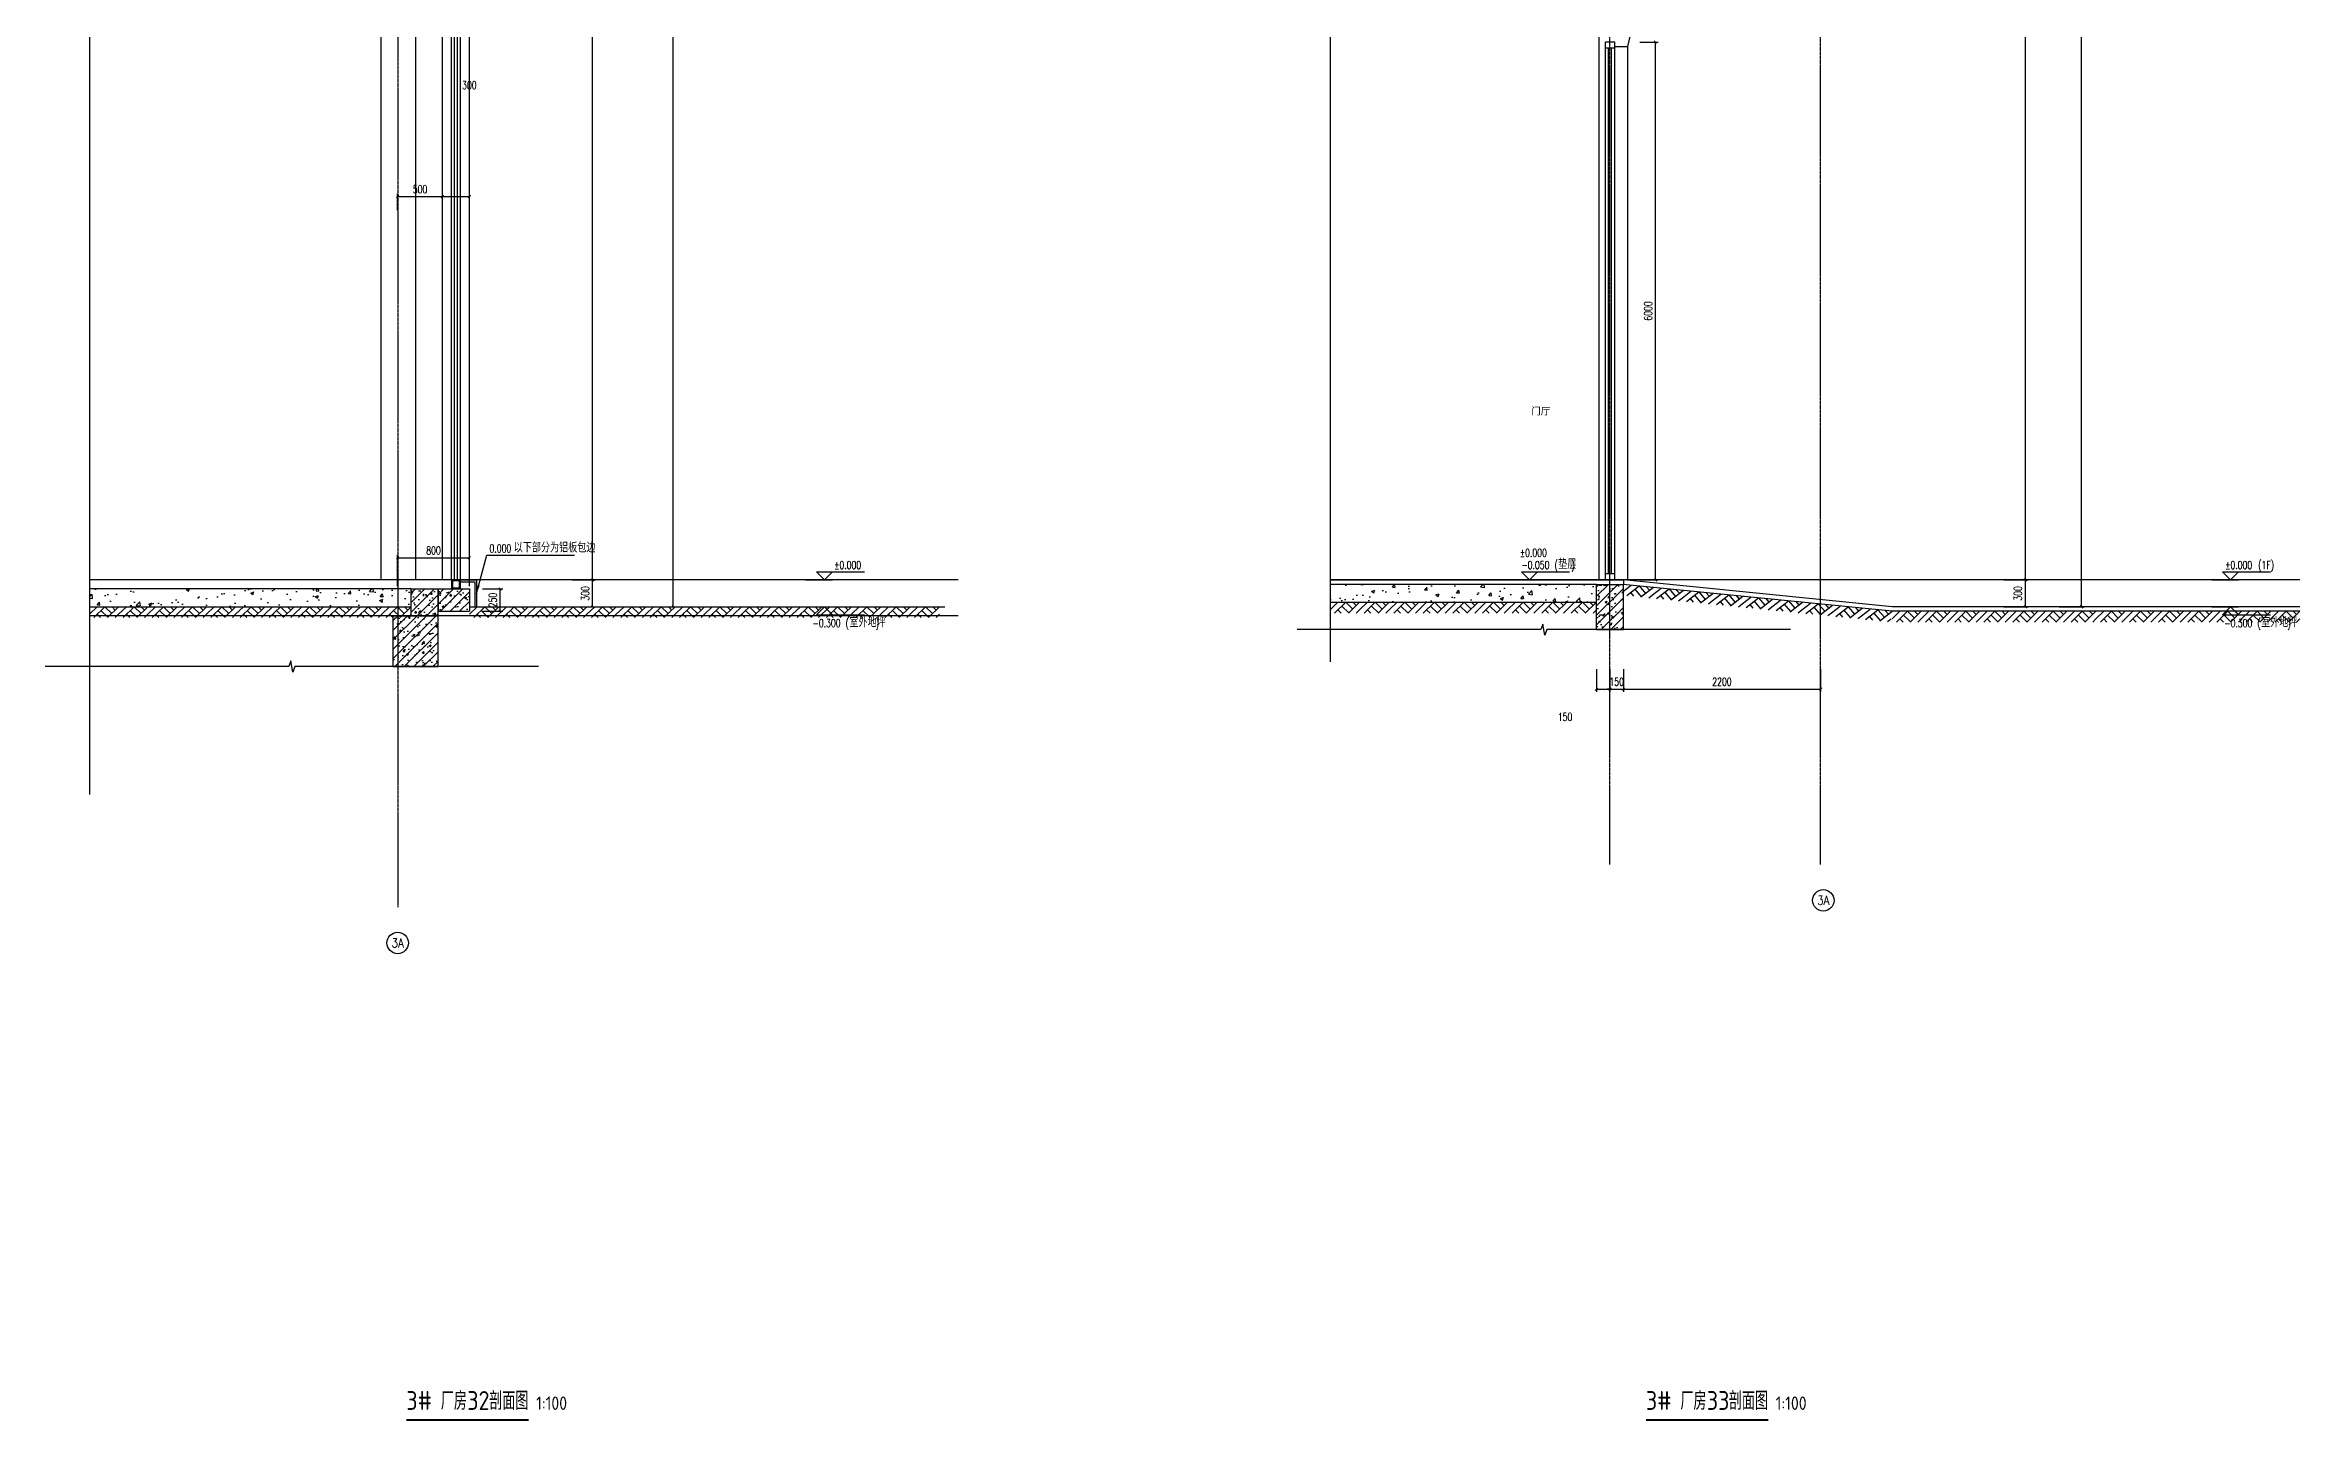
# Model space of a CAD drawing. Extents: x -1899985 to 1774885, y 556286 to 2175695.
# Drawn here: x -541818 to -516665, y 558877 to 574222 of the extents above; entities that cross this region are included whole.
import ezdxf
from ezdxf.enums import TextEntityAlignment as Align

# ---------------------------------------------------------------- set-up
doc = ezdxf.new("R2010")
doc.units = 0
doc.header["$LTSCALE"] = 10
doc.header["$MEASUREMENT"] = 0
doc.linetypes.add('20剖面图$0$__DASH', pattern=[0.35, 0.25, -0.1])
doc.linetypes.add('20剖面图$0$DOTE', pattern=[2.42, 2, -0.2, 0.02, -0.2])
doc.layers.get('Defpoints').update_dxf_attribs({"color": 210})
for name, color, linetype in [('20剖面图$0$20立剖面图及门窗表$0$A-WINDOW', 140, 'Continuous'), ('20剖面图$0$A-AXIS-D', 1, 'Continuous'), ('20剖面图$0$A-AXIS-DOTE', 14, '20剖面图$0$DOTE'), ('20剖面图$0$A-AXIS-DP', 126, 'Continuous'), ('20剖面图$0$A-CURTAIN', 134, 'Continuous'), ('20剖面图$0$A-HATCH-1', 252, 'Continuous'), ('20剖面图$0$A-HATCH-2', 251, 'Continuous'), ('20剖面图$0$A-LIN-V', 9, 'Continuous'), ('20剖面图$0$A-SFCE', 30, 'Continuous'), ('20剖面图$0$A-WINDOW', 140, 'Continuous'), ('20剖面图$0$AS-COLN', 6, 'Continuous'), ('20剖面图$0$AS-WALL', 40, 'Continuous'), ('20剖面图$0$DIM_ELEV', 3, 'Continuous'), ('20剖面图$0$DIM_LEAD', 3, 'Continuous'), ('20剖面图$0$DIM_SYMB', 3, 'Continuous'), ('20剖面图$0$PUB_HATCH', 8, 'Continuous'), ('20剖面图$0$PUB_TEXT', 7, 'Continuous'), ('A-LIN-V', 9, 'Continuous'), ('PUB_TEXT', 7, 'Continuous')]:
    doc.layers.add(name, color=color, linetype=linetype)
doc.styles.add('20剖面图$0$_TCH_AXIS', font='COMPLEX', dxfattribs={"bigfont": 'GBCBIG'})
doc.styles.add('20剖面图$0$_TCH_DIM', font='SIMPLEX', dxfattribs={"bigfont": 'GBCBIG'})
doc.styles.add('20剖面图$0$_TCH_DIM_T3', font='SIMPLEX', dxfattribs={"width": 0.705882, "bigfont": 'GBCBIG'})
doc.styles.add('20剖面图$0$Standard', font='gbenor.shx', dxfattribs={"bigfont": 'gbcbig.shx'})
doc.styles.add('20剖面图$0$图框', font='')
doc.styles.get('20剖面图$0$图框').set_extended_font_data('SimSun')
doc.dimstyles.new('20剖面图$0$_TCH_ARCH&&30', dxfattribs={"dimtxt": 89.25, "dimasz": 30, "dimexe": 30, "dimexo": 30, "dimgap": 37.875, "dimtad": 1, "dimdec": 0, "dimzin": 0, "dimdsep": 46, "dimtxsty": '20剖面图$0$_TCH_DIM_T3', "dimblk": '20剖面图$0$_ArchTick', "dimcen": 0.09, "dimclrt": 7, "dimazin": 2, "dimtfac": 1, "dimtdec": 0, "dimtix": 1, "dimtmove": 2, "dimatfit": 3, "dimfxl": 1, "dimtolj": 1, "dimtzin": 0, "dimarcsym": 0})
pattern_1 = [(45, (0, 0), (-53.0330086, 53.0330086), []), (50, (0, 0), (215.178055, -18.82564), [22.5, -247.5]), (355, (0, 0), (-41.6254, 225.65764), [18, -198]), (100.4514, (17.93, -1.57), (173.552815, 206.83186), [19.12206, -210.342634]), (46.1842, (0, 60), (320.172315, -49.6557), [33.75, -371.25]), (96.6356, (26.68, 55.86), (280.39881, 292.23536), [28.68309, -315.5139]), (351.1842, (0, 60), (280.39858, 292.23558), [27, -297]), (21, (30, 45), (179.072116, -120.785667), [22.5, -247.5]), (326, (30, 45), (72.9946, 217.545014), [18, -198]), (71.4514, (44.92, 34.93), (252.06679, 96.75915), [19.12206, -210.342634]), (37.5, (0, 0), (3.6479566, 99.868156), [0, -195.6, 0, -201, 0, -198.75]), (7.5, (0, 0), (78.920861, 118.323514), [0, -114.6, 0, -191.1, 0, -75.75]), (327.5, (-66.9, 0), (160.146731, -6.7664615), [0, -75, 0, -234, 0, -310.5]), (317.5, (-96.9, 0), (174.95585, 30.031495), [0, -97.5, 0, -155.4, 0, -220.5])]

# ---------------------------------------------------------------- blocks, each defined once
blk = doc.blocks.new('20剖面图$0$$LinePat$素土夯实')
at = {"color": 0}
for p, q in [((0, -210), (210, 0)), ((120, -300), (420, 0)), ((420, 0), (608, -188)), ((495, -300), (795, 0)), ((615, 0), (705, -90)), ((210, -210), (300, -300)), ((315, -105), (502, -293)), ((705, -300), (795, -210))]:
    blk.add_line(p, q, dxfattribs=at)
blk = doc.blocks.new('20剖面图$0$_ArchTick')
at = {"color": 0, "linetype": 'ByBlock', "const_width": 0.4}
blk.add_lwpolyline([(-0.5, -0.5), (0.5, 0.5)], dxfattribs=at)
blk = doc.blocks.new('*D388')
at = {"layer": '20剖面图$0$A-AXIS-D', "color": 0, "lineweight": -2, "transparency": 16777216}
for p, q in [((-535939, 568257), (-535680, 568257)), ((-535710, 567957), (-535710, 568257)), ((-535939, 567957), (-535680, 567957))]:
    blk.add_line(p, q, dxfattribs=at)
at = {"layer": 'Defpoints', "color": 0, "transparency": 16777216}
for p in [(-535969, 568257), (-535710, 568257), (-535969, 567957)]:
    blk.add_point(p, dxfattribs=at)
at = {"layer": '20剖面图$0$A-AXIS-D', "color": 0, "lineweight": -2, "transparency": 16777216, "xscale": 30, "yscale": 30, "zscale": 30}
for p, rotation in [((-535710, 568257), 90), ((-535710, 567957), 270)]:
    blk.add_blockref('20剖面图$0$_ArchTick', p, dxfattribs=dict(at, rotation=rotation))
at = {"layer": '20剖面图$0$A-AXIS-D', "color": 7, "transparency": 16777216, "insert": (-535793, 568107), "char_height": 89.2, "attachment_point": 5, "rotation": 90, "style": '20剖面图$0$_TCH_DIM_T3'}
blk.add_mtext('\\A1;300', dxfattribs=at)
blk = doc.blocks.new('*D389')
at = {"layer": '20剖面图$0$A-AXIS-D', "color": 0, "lineweight": -2, "transparency": 16777216}
for p, q in [((-535939, 584057), (-535680, 584057)), ((-535710, 568257), (-535710, 584057)), ((-535939, 568257), (-535680, 568257))]:
    blk.add_line(p, q, dxfattribs=at)
at = {"layer": 'Defpoints', "color": 0, "transparency": 16777216}
for p in [(-535969, 584057), (-535710, 584057), (-535969, 568257)]:
    blk.add_point(p, dxfattribs=at)
at = {"layer": '20剖面图$0$A-AXIS-D', "color": 0, "lineweight": -2, "transparency": 16777216, "xscale": 30, "yscale": 30, "zscale": 30}
for p, rotation in [((-535710, 584057), 90), ((-535710, 568257), 270)]:
    blk.add_blockref('20剖面图$0$_ArchTick', p, dxfattribs=dict(at, rotation=rotation))
at = {"layer": '20剖面图$0$A-AXIS-D', "color": 7, "transparency": 16777216, "insert": (-535793, 576157), "char_height": 89.2, "attachment_point": 5, "rotation": 90, "style": '20剖面图$0$_TCH_DIM_T3'}
blk.add_mtext('\\A1;15800', dxfattribs=at)
blk = doc.blocks.new('*D393')
at = {"layer": '20剖面图$0$A-AXIS-D', "color": 0, "lineweight": -2, "transparency": 16777216}
for p, q in [((-535038, 586757), (-534780, 586757)), ((-534810, 567957), (-534810, 586757)), ((-535038, 567957), (-534780, 567957))]:
    blk.add_line(p, q, dxfattribs=at)
at = {"layer": 'Defpoints', "color": 0, "transparency": 16777216}
for p in [(-535068, 586757), (-534810, 586757), (-535068, 567957)]:
    blk.add_point(p, dxfattribs=at)
at = {"layer": '20剖面图$0$A-AXIS-D', "color": 0, "lineweight": -2, "transparency": 16777216, "xscale": 30, "yscale": 30, "zscale": 30}
for p, rotation in [((-534810, 586757), 90), ((-534810, 567957), 270)]:
    blk.add_blockref('20剖面图$0$_ArchTick', p, dxfattribs=dict(at, rotation=rotation))
at = {"layer": '20剖面图$0$A-AXIS-D', "color": 7, "transparency": 16777216, "insert": (-534892, 577357), "char_height": 89.2, "attachment_point": 5, "rotation": 90, "style": '20剖面图$0$_TCH_DIM_T3'}
blk.add_mtext('\\A1;18800', dxfattribs=at)
blk = doc.blocks.new('*D396')
at = {"layer": '20剖面图$0$A-AXIS-DP', "color": 0, "lineweight": -2, "transparency": 16777216}
for p, q in [((-537885, 572376), (-537885, 572563)), ((-537885, 572533), (-537385, 572533)), ((-537385, 572376), (-537385, 572563))]:
    blk.add_line(p, q, dxfattribs=at)
at = {"layer": 'Defpoints', "color": 0, "transparency": 16777216}
for p in [(-537385, 572533), (-537885, 572346), (-537385, 572346)]:
    blk.add_point(p, dxfattribs=at)
at = {"layer": '20剖面图$0$A-AXIS-DP', "color": 0, "lineweight": -2, "transparency": 16777216, "xscale": 30, "yscale": 30, "zscale": 30, "rotation": 180}
blk.add_blockref('20剖面图$0$_ArchTick', (-537885, 572533), dxfattribs=at)
at = {"layer": '20剖面图$0$A-AXIS-DP', "color": 0, "lineweight": -2, "transparency": 16777216, "xscale": 30, "yscale": 30, "zscale": 30}
blk.add_blockref('20剖面图$0$_ArchTick', (-537385, 572533), dxfattribs=at)
at = {"layer": '20剖面图$0$A-AXIS-DP', "color": 7, "transparency": 16777216, "insert": (-537635, 572615), "char_height": 89.2, "attachment_point": 5, "style": '20剖面图$0$_TCH_DIM_T3'}
blk.add_mtext('\\A1;500', dxfattribs=at)
blk = doc.blocks.new('*D397')
at = {"layer": '20剖面图$0$A-AXIS-DP', "color": 0, "lineweight": -2, "transparency": 16777216}
for p, q in [((-537385, 572376), (-537385, 572563)), ((-537385, 572533), (-537085, 572533)), ((-537085, 572376), (-537085, 572563))]:
    blk.add_line(p, q, dxfattribs=at)
at = {"layer": 'Defpoints', "color": 0, "transparency": 16777216}
for p in [(-537085, 572533), (-537385, 572346), (-537085, 572346)]:
    blk.add_point(p, dxfattribs=at)
at = {"layer": '20剖面图$0$A-AXIS-DP', "color": 0, "lineweight": -2, "transparency": 16777216, "xscale": 30, "yscale": 30, "zscale": 30, "rotation": 180}
blk.add_blockref('20剖面图$0$_ArchTick', (-537385, 572533), dxfattribs=at)
at = {"layer": '20剖面图$0$A-AXIS-DP', "color": 0, "lineweight": -2, "transparency": 16777216, "xscale": 30, "yscale": 30, "zscale": 30}
blk.add_blockref('20剖面图$0$_ArchTick', (-537085, 572533), dxfattribs=at)
at = {"layer": '20剖面图$0$A-AXIS-DP', "color": 7, "transparency": 16777216, "insert": (-537085, 573775), "char_height": 89.2, "attachment_point": 5, "style": '20剖面图$0$_TCH_DIM_T3'}
blk.add_mtext('\\A1;300', dxfattribs=at)
blk = doc.blocks.new('*D440')
at = {"layer": '20剖面图$0$A-AXIS-D', "color": 0, "lineweight": -2, "transparency": 16777216}
for p, q in [((-519967, 568257), (-519697, 568257)), ((-519727, 567957), (-519727, 568257)), ((-519967, 567957), (-519697, 567957))]:
    blk.add_line(p, q, dxfattribs=at)
at = {"layer": 'Defpoints', "color": 0, "transparency": 16777216}
for p in [(-519997, 568257), (-519727, 568257), (-519997, 567957)]:
    blk.add_point(p, dxfattribs=at)
at = {"layer": '20剖面图$0$A-AXIS-D', "color": 0, "lineweight": -2, "transparency": 16777216, "xscale": 30, "yscale": 30, "zscale": 30}
for p, rotation in [((-519727, 568257), 90), ((-519727, 567957), 270)]:
    blk.add_blockref('20剖面图$0$_ArchTick', p, dxfattribs=dict(at, rotation=rotation))
at = {"layer": '20剖面图$0$A-AXIS-D', "color": 7, "transparency": 16777216, "insert": (-519810, 568107), "char_height": 89.2, "attachment_point": 5, "rotation": 90, "style": '20剖面图$0$_TCH_DIM_T3'}
blk.add_mtext('\\A1;300', dxfattribs=at)
blk = doc.blocks.new('*D441')
at = {"layer": '20剖面图$0$A-AXIS-D', "color": 0, "lineweight": -2, "transparency": 16777216}
for p, q in [((-519967, 584057), (-519697, 584057)), ((-519727, 568257), (-519727, 584057)), ((-519967, 568257), (-519697, 568257))]:
    blk.add_line(p, q, dxfattribs=at)
at = {"layer": 'Defpoints', "color": 0, "transparency": 16777216}
for p in [(-519997, 584057), (-519727, 584057), (-519997, 568257)]:
    blk.add_point(p, dxfattribs=at)
at = {"layer": '20剖面图$0$A-AXIS-D', "color": 0, "lineweight": -2, "transparency": 16777216, "xscale": 30, "yscale": 30, "zscale": 30}
for p, rotation in [((-519727, 584057), 90), ((-519727, 568257), 270)]:
    blk.add_blockref('20剖面图$0$_ArchTick', p, dxfattribs=dict(at, rotation=rotation))
at = {"layer": '20剖面图$0$A-AXIS-D', "color": 7, "transparency": 16777216, "insert": (-519810, 576157), "char_height": 89.2, "attachment_point": 5, "rotation": 90, "style": '20剖面图$0$_TCH_DIM_T3'}
blk.add_mtext('\\A1;15800', dxfattribs=at)
blk = doc.blocks.new('*D443')
at = {"layer": '20剖面图$0$A-AXIS-D', "color": 0, "lineweight": -2, "transparency": 16777216}
for p, q in [((-519349, 586657), (-519071, 586657)), ((-519101, 567957), (-519101, 586657)), ((-519349, 567957), (-519071, 567957))]:
    blk.add_line(p, q, dxfattribs=at)
at = {"layer": 'Defpoints', "color": 0, "transparency": 16777216}
for p in [(-519379, 586657), (-519101, 586657), (-519379, 567957)]:
    blk.add_point(p, dxfattribs=at)
at = {"layer": '20剖面图$0$A-AXIS-D', "color": 0, "lineweight": -2, "transparency": 16777216, "xscale": 30, "yscale": 30, "zscale": 30}
for p, rotation in [((-519101, 586657), 90), ((-519101, 567957), 270)]:
    blk.add_blockref('20剖面图$0$_ArchTick', p, dxfattribs=dict(at, rotation=rotation))
at = {"layer": '20剖面图$0$A-AXIS-D', "color": 7, "transparency": 16777216, "insert": (-519183, 577307), "char_height": 89.2, "attachment_point": 5, "rotation": 90, "style": '20剖面图$0$_TCH_DIM_T3'}
blk.add_mtext('\\A1;18700', dxfattribs=at)
blk = doc.blocks.new('*D444')
at = {"layer": '20剖面图$0$A-AXIS-DP', "color": 0, "lineweight": -2, "transparency": 16777216}
for p, q in [((-524027, 574257), (-523823, 574257)), ((-523853, 568257), (-523853, 574257)), ((-524027, 568257), (-523823, 568257))]:
    blk.add_line(p, q, dxfattribs=at)
at = {"layer": 'Defpoints', "color": 0, "transparency": 16777216}
for p in [(-524057, 574257), (-523853, 574257), (-524057, 568257)]:
    blk.add_point(p, dxfattribs=at)
at = {"layer": '20剖面图$0$A-AXIS-DP', "color": 0, "lineweight": -2, "transparency": 16777216, "xscale": 30, "yscale": 30, "zscale": 30}
for p, rotation in [((-523853, 574257), 90), ((-523853, 568257), 270)]:
    blk.add_blockref('20剖面图$0$_ArchTick', p, dxfattribs=dict(at, rotation=rotation))
at = {"layer": '20剖面图$0$A-AXIS-DP', "color": 7, "transparency": 16777216, "insert": (-523936, 571257), "char_height": 89.2, "attachment_point": 5, "rotation": 90, "style": '20剖面图$0$_TCH_DIM_T3'}
blk.add_mtext('\\A1;6000', dxfattribs=at)
blk = doc.blocks.new('*D448')
at = {"layer": '20剖面图$0$A-AXIS-DP', "color": 0, "lineweight": -2, "transparency": 16777216}
for p, q in [((-524212, 567260), (-524212, 567009)), ((-522012, 567260), (-522012, 567009)), ((-524212, 567039), (-522012, 567039))]:
    blk.add_line(p, q, dxfattribs=at)
at = {"layer": 'Defpoints', "color": 0, "transparency": 16777216}
for p in [(-524212, 567290), (-522012, 567290), (-522012, 567039)]:
    blk.add_point(p, dxfattribs=at)
at = {"layer": '20剖面图$0$A-AXIS-DP', "color": 0, "lineweight": -2, "transparency": 16777216, "xscale": 30, "yscale": 30, "zscale": 30, "rotation": 180}
blk.add_blockref('20剖面图$0$_ArchTick', (-524212, 567039), dxfattribs=at)
at = {"layer": '20剖面图$0$A-AXIS-DP', "color": 0, "lineweight": -2, "transparency": 16777216, "xscale": 30, "yscale": 30, "zscale": 30}
blk.add_blockref('20剖面图$0$_ArchTick', (-522012, 567039), dxfattribs=at)
at = {"layer": '20剖面图$0$A-AXIS-DP', "color": 7, "transparency": 16777216, "insert": (-523112, 567122), "char_height": 89.2, "attachment_point": 5, "style": '20剖面图$0$_TCH_DIM_T3'}
blk.add_mtext('\\A1;2200', dxfattribs=at)
blk = doc.blocks.new('*D449')
at = {"layer": '20剖面图$0$A-AXIS-DP', "color": 0, "lineweight": -2, "transparency": 16777216}
for p, q in [((-524362, 567260), (-524362, 567009)), ((-524212, 567260), (-524212, 567009)), ((-524362, 567039), (-524392, 567039)), ((-524362, 567039), (-524212, 567039)), ((-524212, 567039), (-524182, 567039))]:
    blk.add_line(p, q, dxfattribs=at)
at = {"layer": 'Defpoints', "color": 0, "transparency": 16777216}
for p in [(-524362, 567290), (-524212, 567290), (-524212, 567039)]:
    blk.add_point(p, dxfattribs=at)
at = {"layer": '20剖面图$0$A-AXIS-DP', "color": 0, "lineweight": -2, "transparency": 16777216, "xscale": 30, "yscale": 30, "zscale": 30}
blk.add_blockref('20剖面图$0$_ArchTick', (-524362, 567039), dxfattribs=at)
at = {"layer": '20剖面图$0$A-AXIS-DP', "color": 0, "lineweight": -2, "transparency": 16777216, "xscale": 30, "yscale": 30, "zscale": 30, "rotation": 180}
blk.add_blockref('20剖面图$0$_ArchTick', (-524212, 567039), dxfattribs=at)
at = {"layer": '20剖面图$0$A-AXIS-DP', "color": 7, "transparency": 16777216, "insert": (-524287, 567122), "char_height": 89.2, "attachment_point": 5, "style": '20剖面图$0$_TCH_DIM_T3'}
blk.add_mtext('\\A1;150', dxfattribs=at)
blk = doc.blocks.new('*D450')
at = {"layer": '20剖面图$0$A-AXIS-DP', "color": 0, "lineweight": -2, "transparency": 16777216}
for p, q in [((-524512, 567260), (-524512, 567009)), ((-524362, 567260), (-524362, 567009)), ((-524512, 567039), (-524362, 567039))]:
    blk.add_line(p, q, dxfattribs=at)
at = {"layer": 'Defpoints', "color": 0, "transparency": 16777216}
for p in [(-524512, 567290), (-524362, 567290), (-524362, 567039)]:
    blk.add_point(p, dxfattribs=at)
at = {"layer": '20剖面图$0$A-AXIS-DP', "color": 0, "lineweight": -2, "transparency": 16777216, "xscale": 30, "yscale": 30, "zscale": 30, "rotation": 180}
blk.add_blockref('20剖面图$0$_ArchTick', (-524512, 567039), dxfattribs=at)
at = {"layer": '20剖面图$0$A-AXIS-DP', "color": 0, "lineweight": -2, "transparency": 16777216, "xscale": 30, "yscale": 30, "zscale": 30}
blk.add_blockref('20剖面图$0$_ArchTick', (-524362, 567039), dxfattribs=at)
at = {"layer": '20剖面图$0$A-AXIS-DP', "color": 7, "transparency": 16777216, "insert": (-524862, 566729), "char_height": 89.2, "attachment_point": 5, "style": '20剖面图$0$_TCH_DIM_T3'}
blk.add_mtext('\\A1;150', dxfattribs=at)
blk = doc.blocks.new('*D491')
at = {"layer": '20剖面图$0$A-AXIS-DP', "color": 0, "lineweight": -2, "transparency": 16777216}
for p, q in [((-536939, 568157), (-536712, 568157)), ((-536742, 567907), (-536742, 568157)), ((-536939, 567907), (-536712, 567907))]:
    blk.add_line(p, q, dxfattribs=at)
at = {"layer": 'Defpoints', "color": 0, "transparency": 16777216}
for p in [(-536969, 568157), (-536742, 568157), (-536969, 567907)]:
    blk.add_point(p, dxfattribs=at)
at = {"layer": '20剖面图$0$A-AXIS-DP', "color": 0, "lineweight": -2, "transparency": 16777216, "xscale": 30, "yscale": 30, "zscale": 30}
for p, rotation in [((-536742, 568157), 90), ((-536742, 567907), 270)]:
    blk.add_blockref('20剖面图$0$_ArchTick', p, dxfattribs=dict(at, rotation=rotation))
at = {"layer": '20剖面图$0$A-AXIS-DP', "color": 7, "transparency": 16777216, "insert": (-536824, 568032), "char_height": 89.2, "attachment_point": 5, "rotation": 90, "style": '20剖面图$0$_TCH_DIM_T3'}
blk.add_mtext('\\A1;250', dxfattribs=at)
blk = doc.blocks.new('*D492')
at = {"layer": '20剖面图$0$A-AXIS-DP', "color": 0, "lineweight": -2, "transparency": 16777216}
for p, q in [((-537885, 568187), (-537885, 568534)), ((-537885, 568504), (-537085, 568504)), ((-537085, 568187), (-537085, 568534))]:
    blk.add_line(p, q, dxfattribs=at)
at = {"layer": 'Defpoints', "color": 0, "transparency": 16777216}
for p in [(-537085, 568504), (-537885, 568157), (-537085, 568157)]:
    blk.add_point(p, dxfattribs=at)
at = {"layer": '20剖面图$0$A-AXIS-DP', "color": 0, "lineweight": -2, "transparency": 16777216, "xscale": 30, "yscale": 30, "zscale": 30, "rotation": 180}
blk.add_blockref('20剖面图$0$_ArchTick', (-537885, 568504), dxfattribs=at)
at = {"layer": '20剖面图$0$A-AXIS-DP', "color": 0, "lineweight": -2, "transparency": 16777216, "xscale": 30, "yscale": 30, "zscale": 30}
blk.add_blockref('20剖面图$0$_ArchTick', (-537085, 568504), dxfattribs=at)
at = {"layer": '20剖面图$0$A-AXIS-DP', "color": 7, "transparency": 16777216, "insert": (-537485, 568586), "char_height": 89.2, "attachment_point": 5, "style": '20剖面图$0$_TCH_DIM_T3'}
blk.add_mtext('\\A1;800', dxfattribs=at)
blk = doc.blocks.new('20剖面图')
at = {"layer": '20剖面图$0$A-HATCH-1'}
h = blk.add_hatch(dxfattribs=at)
h.set_pattern_fill('混凝土', color=256, scale=50)
h.set_pattern_definition([(50, (0, 0), (358.63009, -31.37607), [37.5, -412.5]), (355, (0, 0), (-69.37567, 376.09607), [30, -330]), (100.4514, (29.9, -2.6), (289.25469, 344.71977), [31.8701, -350.57106]), (46.1842, (0, 100), (533.62052, -82.7595), [56.25, -618.75]), (96.6356, (44.47, 93.1), (467.33135, 487.05894), [47.80514, -525.8565]), (351.1842, (0, 100), (467.33097, 487.0593), [45, -495]), (21, (50, 75), (298.45353, -201.30945), [37.5, -412.5]), (326, (50, 75), (121.65767, 362.57502), [30, -330]), (71.4514, (74.87, 58.22), (420.11131, 161.26525), [31.8701, -350.57106]), (37.5, (0, 0), (6.079928, 166.446927), [0, -326, 0, -335, 0, -331.25]), (7.5, (0, 0), (131.53477, 197.205856), [0, -191, 0, -318.5, 0, -126.25]), (327.5, (-111.5, 0), (266.911218, -11.277436), [0, -125, 0, -390, 0, -517.5]), (317.5, (-161.5, 0), (291.593085, 50.05249), [0, -162.5, 0, -259, 0, -367.5])])
h.paths.add_polyline_path([(-541323.9, 568157.5), (-541323.9, 567957.5), (-537734.5, 567957.5), (-537734.5, 568157.5)])
h = blk.add_hatch(dxfattribs=at)
h.set_pattern_fill('混凝土', color=256, scale=50)
h.set_pattern_definition([(50, (41079.6, 1197.45), (358.63009, -31.37607), [37.5, -412.5]), (355, (41079.6, 1197.45), (-69.37567, 376.09607), [30, -330]), (100.4514, (41109.5, 1194.84), (289.25469, 344.71977), [31.8701, -350.57106]), (46.1842, (41079.6, 1297.45), (533.62052, -82.7595), [56.25, -618.75]), (96.6356, (41124.1, 1290.56), (467.33135, 487.05894), [47.80514, -525.8565]), (351.1842, (41079.6, 1297.45), (467.33097, 487.0593), [45, -495]), (21, (41129.6, 1272.45), (298.45353, -201.30945), [37.5, -412.5]), (326, (41129.6, 1272.45), (121.65767, 362.57502), [30, -330]), (71.4514, (41154.5, 1255.68), (420.11131, 161.26525), [31.8701, -350.57106]), (37.5, (41079.61, 1197.45), (6.079928, 166.446927), [0, -326, 0, -335, 0, -331.25]), (7.5, (41079.61, 1197.45), (131.53477, 197.205856), [0, -191, 0, -318.5, 0, -126.25]), (327.5, (40968.11, 1197.45), (266.911218, -11.277436), [0, -125, 0, -390, 0, -517.5]), (317.5, (40918.11, 1197.45), (291.593085, 50.05249), [0, -162.5, 0, -259, 0, -367.5])])
h.paths.add_polyline_path([(-527483.7, 568207.5), (-527483.7, 568007.5), (-524512.4, 568007.5), (-524512.4, 568207.5)])
at = {"layer": '20剖面图$0$PUB_HATCH'}
h = blk.add_hatch(dxfattribs=at)
h.set_pattern_fill('钢筋混凝土', color=256, scale=30, style=0)
h.set_pattern_definition(pattern_1)
h.paths.add_polyline_path([(-537434.5, 567857.5), (-537434.5, 568157.5), (-537734.5, 568157.5), (-537734.5, 567857.5)])
h = blk.add_hatch(dxfattribs=at)
h.set_pattern_fill('钢筋混凝土', color=256, scale=30, style=0)
h.set_pattern_definition(pattern_1)
h.paths.add_polyline_path([(-537434.5, 567907.5), (-537084.5, 567907.5), (-537084.5, 568157.5), (-537434.5, 568157.5)])
h = blk.add_hatch(dxfattribs=at)
h.set_pattern_fill('钢筋混凝土', color=256, scale=30, style=0)
h.set_pattern_definition(pattern_1)
h.paths.add_polyline_path([(-524211.6, 567702.5), (-524211.6, 568207.5), (-524511.6, 568207.5), (-524511.6, 567702.5)])
h = blk.add_hatch(dxfattribs=at)
h.set_pattern_fill('钢筋混凝土', color=256, scale=30, style=0)
h.set_pattern_definition(pattern_1)
h.paths.add_polyline_path([(-537434.5, 567290), (-537434.5, 567857.5), (-537934.5, 567857.5), (-537934.5, 567290)])
at = {"layer": '20剖面图$0$20立剖面图及门窗表$0$A-WINDOW'}
for p, q in [((-537284.5, 568257.5), (-537284.5, 586674.1)), ((-537251.5, 568257.5), (-537251.5, 586679.6)), ((-537217.5, 568257.5), (-537217.5, 586685.3)), ((-537184.5, 568257.5), (-537184.5, 586690.8))]:
    blk.add_line(p, q, dxfattribs=at)
for points in [[(-537284.5, 568157.5), (-537184.5, 568157.5), (-537184.5, 568257.5), (-537284.5, 568257.5)], [(-537274.5, 568167.5), (-537194.5, 568167.5), (-537194.5, 568247.5), (-537274.5, 568247.5)]]:
    blk.add_lwpolyline(points, close=True, dxfattribs=at)
at = {"layer": '20剖面图$0$A-AXIS-D'}
for centre in [(-521981.4, 564683.1), (-537884.5, 564208.3)]:
    blk.add_circle(centre, 120, dxfattribs=at)
at = {"layer": '20剖面图$0$A-AXIS-DOTE'}
for p, q in [((-537884.5, 590715.2), (-537884.5, 564608.3)), ((-524361.6, 565081.9), (-524361.6, 589146)), ((-522011.6, 565081.9), (-522011.6, 589146))]:
    blk.add_line(p, q, dxfattribs=at)
at = {"layer": '20剖面图$0$A-AXIS-DOTE', "linetype": '20剖面图$0$__DASH', "ltscale": 2}
for p, q in [((-531631.8, 568257.5), (-541323.9, 568257.5)), ((-537884.5, 568257.5), (-541323.9, 568257.5)), ((-516664.6, 568257.5), (-527483.7, 568257.5)), ((-531631.8, 567857.5), (-541323.9, 567857.5))]:
    blk.add_line(p, q, dxfattribs=at)
at = {"layer": '20剖面图$0$A-CURTAIN'}
for points in [[(-524311.6, 574207.5), (-524161.6, 574207.5), (-521211.6, 586707.5), (-521211.6, 586757.5), (-522191.6, 586757.5), (-522191.6, 586505.4)], [(-524261.6, 574207.5), (-524161.6, 574207.5)], [(-537184.5, 568237.5), (-537024.7, 568237.5), (-537024.7, 567957.5)]]:
    blk.add_lwpolyline(points, dxfattribs=at)
at = {"layer": '20剖面图$0$A-CURTAIN', "const_width": 15}
blk.add_lwpolyline([(-537184.5, 568257.5), (-537004.7, 568257.5), (-537004.7, 567957.5)], dxfattribs=at)
at = {"layer": '20剖面图$0$A-LIN-V'}
for p, q in [((-537084.5, 568257.5), (-537084.5, 586707.5)), ((-537384.5, 568257.5), (-537384.5, 584508)), ((-538074.5, 584057.5), (-538074.5, 568257.5)), ((-537684.5, 584057.5), (-537684.5, 568257.5)), ((-524486.6, 577357.5), (-524486.6, 568257.5)), ((-524161.6, 568257.5), (-524161.6, 574207.5))]:
    blk.add_line(p, q, dxfattribs=at)
at = {"layer": '20剖面图$0$A-SFCE'}
for p, q in [((-537084.5, 568257.5), (-541323.9, 568257.5)), ((-527483.7, 568257.5), (-524211.6, 568257.5)), ((-524211.6, 568257.5), (-524211.6, 568207.5)), ((-537084.5, 567957.5), (-531779.8, 567957.5))]:
    blk.add_line(p, q, dxfattribs=at)
at = {"layer": '20剖面图$0$A-WINDOW'}
for points in [[(-524311.6, 574257.5), (-524311.6, 574257.5), (-524311.6, 574187.5), (-524411.6, 574187.5), (-524411.6, 574257.5), (-524311.6, 574257.5)], [(-524346.6, 574187.5), (-524346.6, 568327.5)], [(-524311.6, 574187.5), (-524311.6, 568327.5)], [(-524311.5, 568327.5), (-524311.5, 568327.5), (-524311.5, 568257.5), (-524411.5, 568257.5), (-524411.5, 568327.5), (-524311.5, 568327.5)]]:
    blk.add_lwpolyline(points, dxfattribs=at)
at = {"layer": '20剖面图$0$A-WINDOW', "elevation": 0}
for points in [[(-524411.6, 568327.5), (-524411.6, 574187.5)], [(-524376.6, 568327.5), (-524376.6, 574187.5)]]:
    blk.add_lwpolyline(points, dxfattribs=at)
at = {"layer": '20剖面图$0$AS-COLN'}
for p, q in [((-537734.5, 568157.5), (-541323.9, 568157.5)), ((-537734.5, 567857.5), (-537734.5, 568157.5)), ((-537734.5, 568157.5), (-537434.5, 568157.5)), ((-537434.5, 568157.5), (-537084.5, 568157.5)), ((-537434.5, 568157.5), (-537434.5, 567907.5)), ((-537434.5, 567857.5), (-537434.5, 568157.5)), ((-537084.5, 568157.5), (-537084.5, 567907.5)), ((-524511.6, 567702.5), (-524511.6, 568207.5)), ((-524511.6, 568207.5), (-524211.6, 568207.5)), ((-524211.6, 567702.5), (-524211.6, 568207.5)), ((-541323.9, 567957.5), (-537734.5, 567957.5)), ((-537934.5, 567290), (-537934.5, 567857.5)), ((-537934.5, 567857.5), (-537434.5, 567857.5)), ((-537734.5, 567857.5), (-537434.5, 567857.5)), ((-537434.5, 567907.5), (-537084.5, 567907.5)), ((-537434.5, 567290), (-537434.5, 567857.5)), ((-524511.6, 567702.5), (-524211.6, 567702.5)), ((-537934.5, 567290), (-537434.5, 567290))]:
    blk.add_line(p, q, dxfattribs=at)
blk.add_lwpolyline([(-527483.7, 568007.5), (-524512.4, 568007.5), (-524512.4, 568207.5), (-527483.7, 568207.5)], dxfattribs=at)
at = {"layer": '20剖面图$0$AS-WALL'}
for points in [[(-516664.6, 567957.5), (-521211.6, 567957.5), (-524210.8, 568257.5)], [(-516664.6, 567907.5), (-521214.1, 567907.5), (-524215.8, 568207.7)]]:
    blk.add_lwpolyline(points, dxfattribs=at)
at = {"layer": '20剖面图$0$DIM_ELEV'}
for p, q in [((-533334, 568257.5), (-533034, 568257.5)), ((-533124, 568257.5), (-533214, 568347.5)), ((-533214, 568347.5), (-532677.6, 568347.5)), ((-533124, 568257.5), (-533034, 568347.5)), ((-525469.4, 568257.5), (-525169.4, 568257.5)), ((-525259.4, 568257.5), (-525349.4, 568347.5)), ((-525349.4, 568347.5), (-524813, 568347.5)), ((-525259.4, 568257.5), (-525169.4, 568347.5)), ((-517648.1, 568257.5), (-517348.1, 568257.5)), ((-517438.1, 568257.5), (-517528.1, 568347.5)), ((-517528.1, 568347.5), (-516991.7, 568347.5)), ((-517438.1, 568257.5), (-517348.1, 568347.5)), ((-533334, 567957.5), (-533034, 567957.5)), ((-533124, 567957.5), (-533214, 567867.5)), ((-533214, 567867.5), (-532677.6, 567867.5)), ((-533124, 567957.5), (-533034, 567867.5)), ((-517648.1, 567957.5), (-517348.1, 567957.5)), ((-517438.1, 567957.5), (-517528.1, 567867.5)), ((-517528.1, 567867.5), (-516991.7, 567867.5)), ((-517438.1, 567957.5), (-517348.1, 567867.5))]:
    blk.add_line(p, q, dxfattribs=at)
at = {"layer": '20剖面图$0$DIM_LEAD'}
for p, q in [((-537004.7, 568107.5), (-536892, 568532.8)), ((-536892, 568532.8), (-535912, 568532.8))]:
    blk.add_line(p, q, dxfattribs=at)
blk.add_lwpolyline([(-537004.7, 568107.5, 0, 24, 0), (-536981.6, 568194.5, 0, 0, 0)], format="xyseb", dxfattribs=at)
at = {"layer": '20剖面图$0$DIM_SYMB'}
for points in [[(-541323.9, 589521.9), (-541323.9, 577726.6), (-541260.9, 577703.7), (-541386.9, 577681.5), (-541323.9, 577659.1), (-541323.9, 565863.8)], [(-527483.7, 588475.8), (-527483.7, 577944), (-527420.7, 577921.1), (-527546.7, 577898.8), (-527483.7, 577876.5), (-527483.7, 567344.7)], [(-522348.4, 567702.5), (-525066.2, 567702.5), (-525089.2, 567639.5), (-525111.4, 567765.5), (-525133.7, 567702.5), (-527851.6, 567702.5)], [(-536314.9, 567290), (-539032.7, 567290), (-539055.6, 567227), (-539077.8, 567353), (-539100.2, 567290), (-541818, 567290)]]:
    blk.add_lwpolyline(points, dxfattribs=at)
at = {"layer": '20剖面图$0$DIM_SYMB', "const_width": 21}
for points in [[(-537788.5, 558887.6), (-536423.9, 558887.6)], [(-523960.6, 558887.6), (-522596.1, 558887.6)]]:
    blk.add_lwpolyline(points, dxfattribs=at)
at = {"layer": '20剖面图$0$A-HATCH-1', "yscale": 0.4, "zscale": 0.4}
for p, xscale in [((-527483.7, 568007.5), 0.4152727836988923), ((-527153.6, 568007.5), 0.4152727836988923), ((-526823.4, 568007.5), 0.4152727836988923), ((-526493.3, 568007.5), 0.4152727836988923), ((-526163.1, 568007.5), 0.4152727836988923), ((-525833, 568007.5), 0.4152727836988923), ((-525502.9, 568007.5), 0.4152727836988923), ((-525172.7, 568007.5), 0.4152727836988923), ((-524842.6, 568007.5), 0.4152727836988923), ((-541323.9, 567957.5), 0.4104470497298888), ((-540997.6, 567957.5), 0.4104470497298888), ((-540671.3, 567957.5), 0.4104470497298888), ((-540344.9, 567957.5), 0.4104470497298888), ((-540018.6, 567957.5), 0.4104470497298888), ((-539692.3, 567957.5), 0.4104470497298888), ((-539366, 567957.5), 0.4104470497298888), ((-539039.7, 567957.5), 0.4104470497298888), ((-538713.4, 567957.5), 0.4104470497298888), ((-538387.1, 567957.5), 0.4104470497298888), ((-538060.8, 567957.5), 0.4104470497298888), ((-537084.5, 567957.5), 0.412240786341183), ((-536756.8, 567957.5), 0.412240786341183), ((-536429, 567957.5), 0.412240786341183), ((-536101.3, 567957.5), 0.412240786341183), ((-535773.6, 567957.5), 0.412240786341183), ((-535445.8, 567957.5), 0.412240786341183), ((-535118.1, 567957.5), 0.412240786341183), ((-534790.4, 567957.5), 0.412240786341183), ((-534462.7, 567957.5), 0.412240786341183), ((-534134.9, 567957.5), 0.412240786341183), ((-533807.2, 567957.5), 0.412240786341183), ((-533479.5, 567957.5), 0.412240786341183), ((-533151.7, 567957.5), 0.412240786341183), ((-532824, 567957.5), 0.412240786341183), ((-532496.3, 567957.5), 0.412240786341183), ((-532168.5, 567957.5), 0.412240786341183)]:
    blk.add_blockref('20剖面图$0$$LinePat$素土夯实', p, dxfattribs=dict(at, xscale=xscale))
at = {"layer": '20剖面图$0$A-HATCH-2', "xscale": 0.42103153353819, "yscale": 0.4, "zscale": 0.4, "rotation": 354.2846860887283}
for p in [(-524211.6, 568207.5), (-523878.6, 568174.1), (-523545.5, 568140.8), (-523212.5, 568107.5), (-522879.4, 568074.1), (-522546.4, 568040.8), (-522213.3, 568007.5), (-521880.2, 567974.1), (-521547.2, 567940.8)]:
    blk.add_blockref('20剖面图$0$$LinePat$素土夯实', p, dxfattribs=at)
at = {"layer": '20剖面图$0$A-HATCH-2', "xscale": 0.408759224137096, "yscale": 0.4, "zscale": 0.4}
for p in [(-521214.1, 567907.5), (-520889.2, 567907.5), (-520564.2, 567907.5), (-520239.2, 567907.5), (-519914.3, 567907.5), (-519589.3, 567907.5), (-519264.4, 567907.5), (-518939.4, 567907.5), (-518614.4, 567907.5), (-518289.5, 567907.5), (-517964.5, 567907.5), (-517639.5, 567907.5), (-517314.6, 567907.5), (-516989.6, 567907.5)]:
    blk.add_blockref('20剖面图$0$$LinePat$素土夯实', p, dxfattribs=at)
at = {"layer": '20剖面图$0$PUB_TEXT'}
for s, height, style, p in [('门厅', 79.3, '20剖面图$0$图框', (-525242.1, 570100.2)), ('以下部分为铝板包边', 101.28, '20剖面图$0$_TCH_DIM', (-536590.3, 568564.3)), ('垫层', 101.28, '20剖面图$0$_TCH_DIM', (-524938.4, 568379)), ('室外地坪', 101.28, '20剖面图$0$_TCH_DIM', (-532846, 567731)), ('室外地坪', 101.28, '20剖面图$0$_TCH_DIM', (-517097.4, 567731))]:
    blk.add_text(s, height=height, dxfattribs=dict(at, style=style)).set_placement(p)
at = {"layer": '20剖面图$0$PUB_TEXT', "style": '20剖面图$0$_TCH_DIM', "width": 0.705882}
for s, height, p in [('0.000', 89.25, (-536860.3, 568564.3)), ('%%P0.000', 89.25, (-533016.6, 568379)), ('%%P0.000', 89.25, (-525367.4, 568515.5)), ('-0.050', 89.25, (-525349.4, 568379)), ('(', 89.2, (-524980.4, 568379)), (')', 89.2, (-524790.9, 568379)), ('%%P0.000', 89.25, (-517499.4, 568379)), ('(1F)', 89.25, (-517130.4, 568379)), ('-0.300', 89.25, (-533257, 567731)), ('(', 89.2, (-532888, 567731)), (')', 89.2, (-532551.1, 567731)), ('-0.300', 89.25, (-517508.4, 567731)), ('(', 89.2, (-517139.4, 567731)), (')', 89.2, (-516802.5, 567731))]:
    blk.add_text(s, height=height, dxfattribs=at).set_placement(p)
at = {"layer": '20剖面图$0$PUB_TEXT', "style": '20剖面图$0$_TCH_AXIS', "width": 1.274668}
for p, p2 in [((-522049.5, 564633.8), (-521913.4, 564633.8)), ((-537952.5, 564159), (-537816.5, 564159))]:
    blk.add_text('3A', height=98.54, dxfattribs=at).set_placement(p, p2, align=Align.FIT)
at = {"layer": 'PUB_TEXT', "style": '20剖面图$0$Standard'}
for s, height, p in [('3#', 210, (-537788.5, 558999.6)), ('厂房', 202.55, (-537403.5, 558999.6)), ('32', 210, (-537108.6, 558999.6)), ('剖面图', 202.55, (-536863.6, 558999.6)), ('3#', 210, (-523960.6, 558999.6)), ('厂房', 202.55, (-523575.6, 558999.6)), ('33', 210, (-523280.8, 558999.6)), ('剖面图', 202.55, (-523035.8, 558999.6)), ('1:100', 150, (-536339.9, 558999.6)), ('1:100', 150, (-522512.1, 558999.6))]:
    blk.add_text(s, height=height, dxfattribs=at).set_placement(p)
at = {"layer": '20剖面图$0$A-AXIS-D'}
for p1, p2, distance, picture, middle in [((-535068, 567957.5), (-535068, 586757.5), -258.3, '*D393', (-534892.2, 577357.5)), ((-519379.2, 567957.5), (-519379.2, 586657.5), -278.5, '*D443', (-519183.2, 577307.5)), ((-535968.7, 568257.5), (-535968.7, 584057.5), -258.3, '*D389', (-535792.9, 576157.5)), ((-519997.4, 568257.5), (-519997.4, 584057.5), -270, '*D441', (-519809.9, 576157.5)), ((-535968.7, 567957.5), (-535968.7, 568257.5), -258.3, '*D388', (-535792.9, 568107.5)), ((-519997.4, 567957.5), (-519997.4, 568257.5), -270, '*D440', (-519809.9, 568107.5))]:
    dim = blk.add_aligned_dim(p1=p1, p2=p2, distance=distance, dimstyle='20剖面图$0$_TCH_ARCH&&30', dxfattribs=at)
    dim.commit()
    dim.dimension.update_dxf_attribs({"geometry": picture, "text_midpoint": middle})
at = {"layer": '20剖面图$0$A-AXIS-DP'}
for p1, p2, distance, picture, middle in [((-524057.2, 568257.5), (-524057.2, 574257.5), -203.8, '*D444', (-523935.9, 571257.5)), ((-537884.5, 572345.5), (-537384.5, 572345.5), 187.2, '*D396', (-537634.5, 572615.3)), ((-537884.5, 568157.5), (-537084.5, 568157.5), 346.1, '*D492', (-537484.5, 568586)), ((-536969.5, 567907.5), (-536969.5, 568157.5), -227.9, '*D491', (-536824.1, 568032.5)), ((-524361.6, 567290), (-524211.6, 567290), -250.8, '*D449', (-524286.6, 567121.7)), ((-524211.6, 567290), (-522011.6, 567290), -250.8, '*D448', (-523111.6, 567121.7))]:
    dim = blk.add_aligned_dim(p1=p1, p2=p2, distance=distance, dimstyle='20剖面图$0$_TCH_ARCH&&30', dxfattribs=at)
    dim.commit()
    dim.dimension.update_dxf_attribs({"geometry": picture, "text_midpoint": middle})
for base, p1, p2, picture, middle in [((-537084.5, 572532.8), (-537384.5, 572345.5), (-537084.5, 572345.5), '*D397', (-537084.5, 573775)), ((-524361.6, 567039.2), (-524511.6, 567290), (-524361.6, 567290), '*D450', (-524861.6, 566729))]:
    dim = blk.add_linear_dim(base=base, p1=p1, p2=p2, angle=0, dimstyle='20剖面图$0$_TCH_ARCH&&30', dxfattribs=at)
    dim.commit()
    dim.dimension.update_dxf_attribs({"geometry": picture, "text_midpoint": middle, "dimtype": 161})

msp = doc.modelspace()

# ---------------------------------------------------------------- block references
at = {"layer": 'A-LIN-V'}
msp.add_blockref('20剖面图', (0, 0), dxfattribs=at)

doc.saveas('drawing.dxf')
